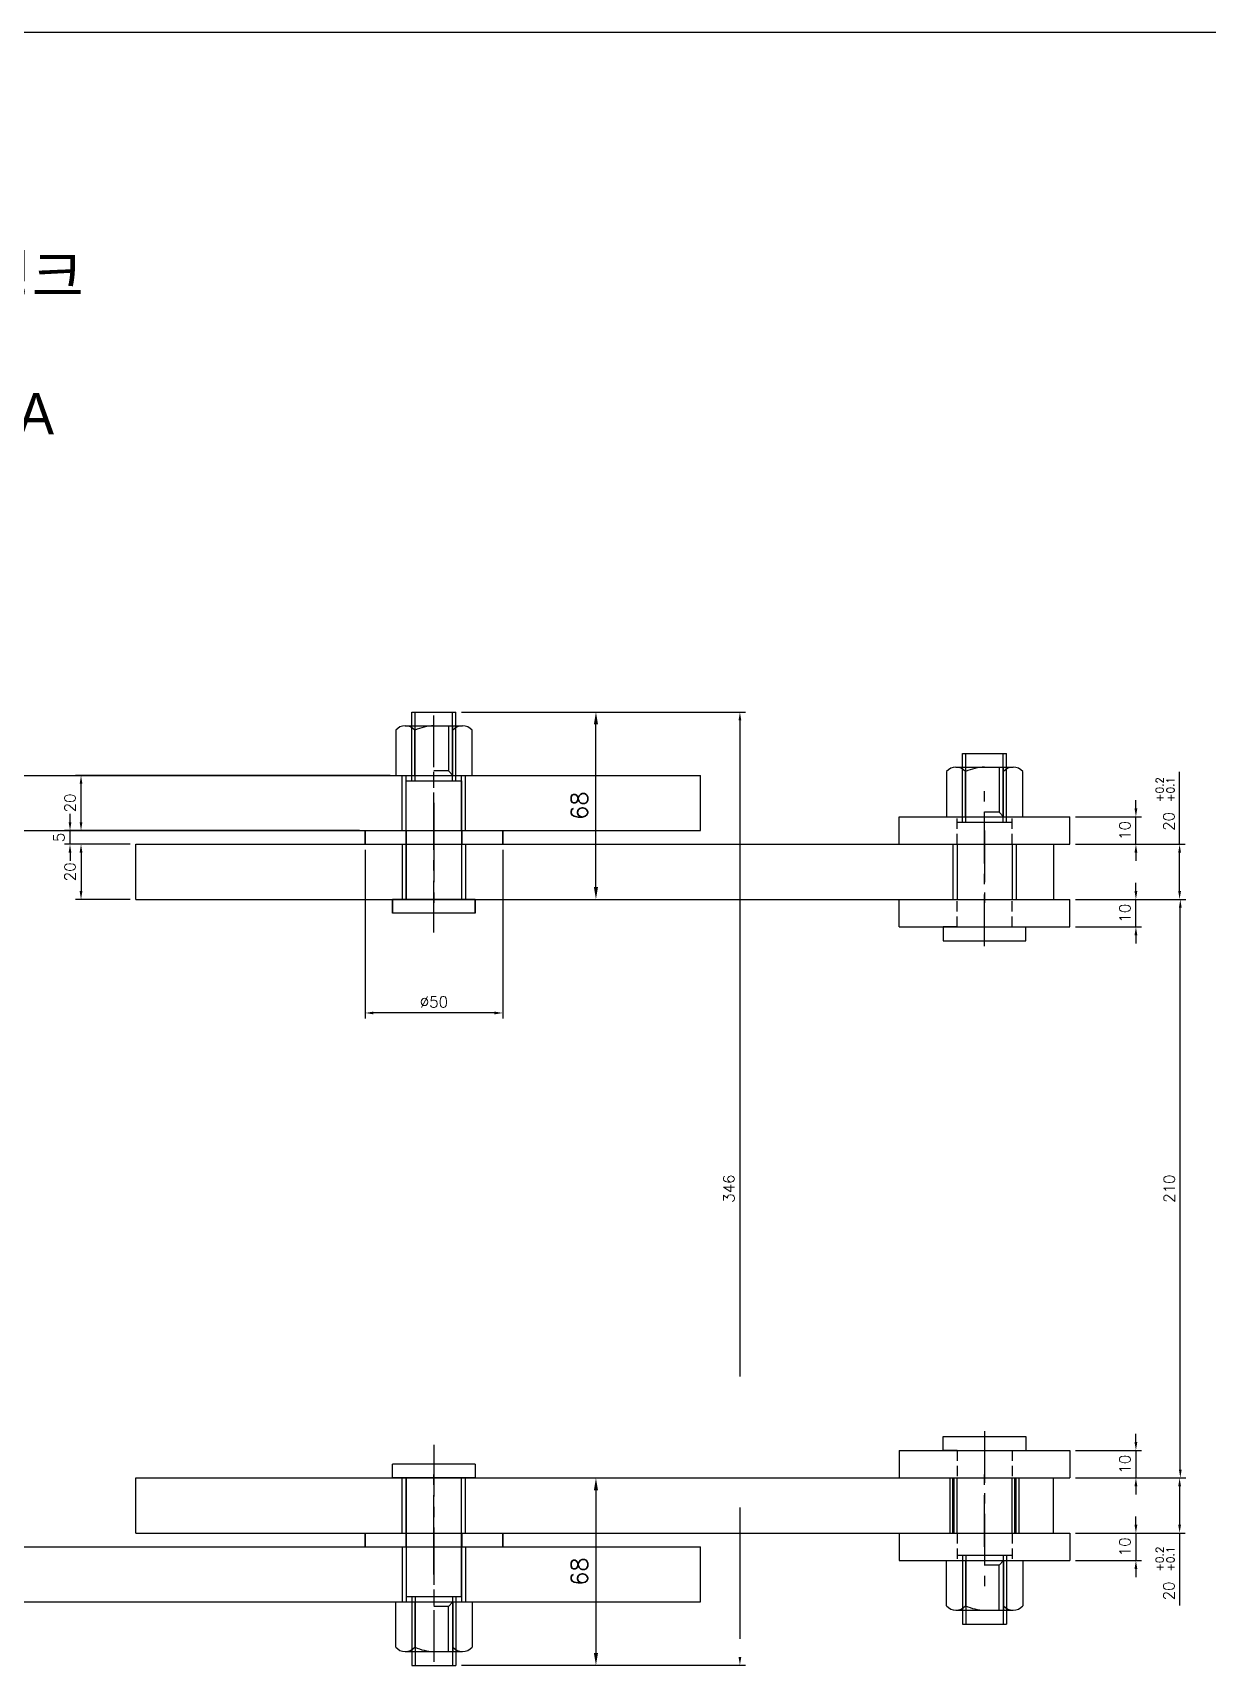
# Model space of a CAD drawing. Extents: x -2917 to 6643, y 8514 to 10799.
# Drawn here: x -1947 to -1520, y 8956 to 9549 of the extents above; entities that cross this region are included whole.
import ezdxf

# ---------------------------------------------------------------- set-up
doc = ezdxf.new("R2010")
doc.units = 0
doc.header["$LTSCALE"] = 15
doc.header["$MEASUREMENT"] = 0
for name, pattern in [('CENTER', [2, 1.25, -0.25, 0.25, -0.25]), ('HIDDEN', [0.375, 0.25, -0.125]), ('PHANTOM2', [31.75, 15.875, -3.175, 3.175, -3.175, 3.175, -3.175])]:
    doc.linetypes.add(name, pattern=pattern)
for name, color, linetype in [('1', 1, 'CENTER'), ('2', 2, 'HIDDEN'), ('3', 3, 'Continuous'), ('4', 4, 'Continuous'), ('DXF1', 7, 'Continuous')]:
    doc.layers.add(name, color=color, linetype=linetype)
doc.styles.get("Standard").update_dxf_attribs({"font": 'txt.shx'})
doc.dimstyles.new('ISO-25', dxfattribs={"dimtxt": 2.5, "dimasz": 2.5, "dimexe": 1.25, "dimexo": 0.625, "dimtad": 1, "dimtoh": 1, "dimdsep": 46, "dimtxsty": 'Standard', "dimcen": 2.5, "dimclrt": 6, "dimadec": 0, "dimazin": 0, "dimtfac": 1, "dimtmove": 0, "dimatfit": 3, "dimfxl": 1, "dimarcsym": 0})

# ---------------------------------------------------------------- blocks, each defined once
blk = doc.blocks.new('*U825')
at = {"layer": '1', "color": 0, "transparency": 16777216}
blk.add_line((0, 15), (0, -15), dxfattribs=at)
blk = doc.blocks.new('*U826')
at = {"layer": '1', "color": 0, "transparency": 16777216}
blk.add_line((0, 15), (0, -15), dxfattribs=at)
blk = doc.blocks.new('*U828')
at = {"layer": '1', "color": 0, "transparency": 16777216}
blk.add_line((0, -15), (0, 15), dxfattribs=at)
blk = doc.blocks.new('*U823')
at = {"layer": '1', "color": 0, "transparency": 16777216}
blk.add_line((0, 15), (0, -15), dxfattribs=at)
blk = doc.blocks.new('*D838')
at = {"layer": '4', "color": 4, "linetype": 'PHANTOM2', "lineweight": -2, "transparency": 16777216}
for p, q in [((-1789.8, 9302.05), (-1738.95, 9302.05)), ((-1741.95, 9238.55), (-1741.95, 9297.55)), ((-1782.8, 9234.05), (-1738.95, 9234.05))]:
    blk.add_line(p, q, dxfattribs=at)
at = {"layer": '4', "color": 4, "linetype": 'PHANTOM2', "transparency": 16777216}
for points in [[(-1742.7, 9297.55), (-1741.2, 9297.55), (-1741.95, 9302.05)], [(-1742.7, 9238.55), (-1741.2, 9238.55), (-1741.95, 9234.05)]]:
    blk.add_solid(points, dxfattribs=at)
at = {"layer": 'Defpoints', "color": 0, "linetype": 'PHANTOM2', "transparency": 16777216}
for p in [(-1792.8, 9302.05), (-1741.95, 9302.05), (-1785.8, 9234.05)]:
    blk.add_point(p, dxfattribs=at)
at = {"layer": '4', "color": 7, "linetype": 'PHANTOM2', "transparency": 16777216, "insert": (-1747.95, 9268.05), "char_height": 6, "attachment_point": 5, "rotation": 90}
blk.add_mtext('68', dxfattribs=at)
blk = doc.blocks.new('*U821')
at = {"layer": '1', "color": 0, "transparency": 16777216}
blk.add_line((0, -15), (0, 15), dxfattribs=at)
blk = doc.blocks.new('*U822')
at = {"layer": '1', "color": 0, "transparency": 16777216}
blk.add_line((0, 15), (0, -15), dxfattribs=at)
blk = doc.blocks.new('*U820')
at = {"layer": '1', "color": 0, "transparency": 16777216}
blk.add_line((0, -15), (0, 15), dxfattribs=at)
blk = doc.blocks.new('*D839')
at = {"layer": '4', "color": 4, "linetype": 'PHANTOM2', "lineweight": -2, "transparency": 16777216}
for p, q in [((-1782.8, 9024.05), (-1738.95, 9024.05)), ((-1741.95, 9019.55), (-1741.95, 8960.55)), ((-1789.8, 8956.05), (-1738.95, 8956.05))]:
    blk.add_line(p, q, dxfattribs=at)
at = {"layer": '4', "color": 4, "linetype": 'PHANTOM2', "transparency": 16777216}
for points in [[(-1742.7, 9019.55), (-1741.2, 9019.55), (-1741.95, 9024.05)], [(-1742.7, 8960.55), (-1741.2, 8960.55), (-1741.95, 8956.05)]]:
    blk.add_solid(points, dxfattribs=at)
at = {"layer": 'Defpoints', "color": 0, "linetype": 'PHANTOM2', "transparency": 16777216}
for p in [(-1785.8, 9024.05), (-1792.8, 8956.05), (-1741.95, 8956.05)]:
    blk.add_point(p, dxfattribs=at)
at = {"layer": '4', "color": 7, "linetype": 'PHANTOM2', "transparency": 16777216, "insert": (-1747.95, 8990.05), "char_height": 6, "attachment_point": 5, "rotation": 90}
blk.add_mtext('68', dxfattribs=at)
blk = doc.blocks.new('*D840')
at = {"layer": '4', "color": 4, "linetype": 'PHANTOM2', "lineweight": -2, "transparency": 16777216}
for p, q in [((-1790.8, 9302.05), (-1687.66, 9302.05)), ((-1689.66, 9299.05), (-1689.66, 8959.05)), ((-1790.8, 8956.05), (-1687.66, 8956.05))]:
    blk.add_line(p, q, dxfattribs=at)
at = {"layer": '4', "color": 4, "linetype": 'PHANTOM2', "transparency": 16777216}
for points in [[(-1690.16, 9299.05), (-1689.16, 9299.05), (-1689.66, 9302.05)], [(-1690.16, 8959.05), (-1689.16, 8959.05), (-1689.66, 8956.05)]]:
    blk.add_solid(points, dxfattribs=at)
at = {"layer": 'Defpoints', "color": 0, "linetype": 'PHANTOM2', "transparency": 16777216}
for p in [(-1792.8, 9302.05), (-1792.8, 8956.05), (-1689.66, 8956.05)]:
    blk.add_point(p, dxfattribs=at)
at = {"layer": '4', "color": 7, "linetype": 'PHANTOM2', "transparency": 16777216, "insert": (-1693.66, 9129.05), "char_height": 4, "attachment_point": 5, "rotation": 90}
blk.add_mtext('346', dxfattribs=at)
blk = doc.blocks.new('*U817')
at = {"layer": '1', "color": 0, "transparency": 16777216}
blk.add_line((0, 15), (0, -15), dxfattribs=at)
blk = doc.blocks.new('*U819')
at = {"layer": '1', "color": 0, "transparency": 16777216}
blk.add_line((0, -15), (0, 15), dxfattribs=at)
blk = doc.blocks.new('*U818')
at = {"layer": '1', "color": 0, "transparency": 16777216}
blk.add_line((0, -15), (0, 15), dxfattribs=at)
blk = doc.blocks.new('*D837')
at = {"layer": '4', "color": 4, "linetype": 'PHANTOM2', "lineweight": -2, "transparency": 16777216}
for p, q in [((-1529.98, 9254.05), (-1529.98, 9280.31)), ((-1567.8, 9254.05), (-1527.98, 9254.05)), ((-1529.98, 9237.05), (-1529.98, 9251.05)), ((-1567.8, 9234.05), (-1527.98, 9234.05))]:
    blk.add_line(p, q, dxfattribs=at)
at = {"layer": '4', "color": 4, "linetype": 'PHANTOM2', "transparency": 16777216}
for points in [[(-1530.48, 9251.05), (-1529.48, 9251.05), (-1529.98, 9254.05)], [(-1530.48, 9237.05), (-1529.48, 9237.05), (-1529.98, 9234.05)]]:
    blk.add_solid(points, dxfattribs=at)
at = {"layer": 'Defpoints', "color": 0, "linetype": 'PHANTOM2', "transparency": 16777216}
for p in [(-1569.8, 9254.05), (-1529.98, 9254.05), (-1569.8, 9234.05)]:
    blk.add_point(p, dxfattribs=at)
at = {"layer": '4', "color": 7, "linetype": 'PHANTOM2', "transparency": 16777216, "insert": (-1535.25, 9268.68), "char_height": 4, "attachment_point": 5, "rotation": 90}
blk.add_mtext('20 {\\H0.7x;\\S+0.2^ +0.1;}', dxfattribs=at)
blk = doc.blocks.new('*D833')
at = {"layer": '4', "color": 4, "linetype": 'PHANTOM2', "lineweight": -2, "transparency": 16777216}
for p, q in [((-1545.85, 9237.05), (-1545.85, 9240.05)), ((-1567.8, 9234.05), (-1543.85, 9234.05)), ((-1545.85, 9224.05), (-1545.85, 9234.05)), ((-1567.8, 9224.05), (-1543.85, 9224.05)), ((-1545.85, 9221.05), (-1545.85, 9218.05))]:
    blk.add_line(p, q, dxfattribs=at)
at = {"layer": '4', "color": 4, "linetype": 'PHANTOM2', "transparency": 16777216}
for points in [[(-1546.35, 9237.05), (-1545.35, 9237.05), (-1545.85, 9234.05)], [(-1546.35, 9221.05), (-1545.35, 9221.05), (-1545.85, 9224.05)]]:
    blk.add_solid(points, dxfattribs=at)
at = {"layer": 'Defpoints', "color": 0, "linetype": 'PHANTOM2', "transparency": 16777216}
for p in [(-1569.8, 9234.05), (-1545.85, 9234.05), (-1569.8, 9224.05)]:
    blk.add_point(p, dxfattribs=at)
at = {"layer": '4', "color": 7, "linetype": 'PHANTOM2', "transparency": 16777216, "insert": (-1549.85, 9229.05), "char_height": 4, "attachment_point": 5, "rotation": 90}
blk.add_mtext('10', dxfattribs=at)
blk = doc.blocks.new('*D834')
at = {"layer": '4', "color": 4, "linetype": 'PHANTOM2', "lineweight": -2, "transparency": 16777216}
for p, q in [((-1545.85, 9267.05), (-1545.85, 9270.05)), ((-1567.8, 9264.05), (-1543.85, 9264.05)), ((-1545.85, 9254.05), (-1545.85, 9264.05)), ((-1567.8, 9254.05), (-1543.85, 9254.05)), ((-1545.85, 9251.05), (-1545.85, 9248.05))]:
    blk.add_line(p, q, dxfattribs=at)
at = {"layer": '4', "color": 4, "linetype": 'PHANTOM2', "transparency": 16777216}
for points in [[(-1546.35, 9267.05), (-1545.35, 9267.05), (-1545.85, 9264.05)], [(-1546.35, 9251.05), (-1545.35, 9251.05), (-1545.85, 9254.05)]]:
    blk.add_solid(points, dxfattribs=at)
at = {"layer": 'Defpoints', "color": 0, "linetype": 'PHANTOM2', "transparency": 16777216}
for p in [(-1569.8, 9264.05), (-1545.85, 9264.05), (-1569.8, 9254.05)]:
    blk.add_point(p, dxfattribs=at)
at = {"layer": '4', "color": 7, "linetype": 'PHANTOM2', "transparency": 16777216, "insert": (-1549.85, 9259.05), "char_height": 4, "attachment_point": 5, "rotation": 90}
blk.add_mtext('10', dxfattribs=at)
blk = doc.blocks.new('*D835')
at = {"layer": '4', "color": 4, "linetype": 'PHANTOM2', "lineweight": -2, "transparency": 16777216}
for p, q in [((-1567.8, 9234.05), (-1527.73, 9234.05)), ((-1529.73, 9027.05), (-1529.73, 9231.05)), ((-1567.8, 9024.05), (-1527.73, 9024.05))]:
    blk.add_line(p, q, dxfattribs=at)
at = {"layer": '4', "color": 4, "linetype": 'PHANTOM2', "transparency": 16777216}
for points in [[(-1530.23, 9231.05), (-1529.23, 9231.05), (-1529.73, 9234.05)], [(-1530.23, 9027.05), (-1529.23, 9027.05), (-1529.73, 9024.05)]]:
    blk.add_solid(points, dxfattribs=at)
at = {"layer": 'Defpoints', "color": 0, "linetype": 'PHANTOM2', "transparency": 16777216}
for p in [(-1569.8, 9234.05), (-1529.73, 9234.05), (-1569.8, 9024.05)]:
    blk.add_point(p, dxfattribs=at)
at = {"layer": '4', "color": 7, "linetype": 'PHANTOM2', "transparency": 16777216, "insert": (-1533.73, 9129.05), "char_height": 4, "attachment_point": 5, "rotation": 90}
blk.add_mtext('210', dxfattribs=at)
blk = doc.blocks.new('*D836')
at = {"layer": '4', "color": 4, "linetype": 'PHANTOM2', "lineweight": -2, "transparency": 16777216}
for p, q in [((-1545.85, 9037.05), (-1545.85, 9040.05)), ((-1567.8, 9034.05), (-1543.85, 9034.05)), ((-1545.85, 9034.05), (-1545.85, 9024.05)), ((-1567.8, 9024.05), (-1543.85, 9024.05)), ((-1545.85, 9021.05), (-1545.85, 9018.05))]:
    blk.add_line(p, q, dxfattribs=at)
at = {"layer": '4', "color": 4, "linetype": 'PHANTOM2', "transparency": 16777216}
for points in [[(-1546.35, 9037.05), (-1545.35, 9037.05), (-1545.85, 9034.05)], [(-1546.35, 9021.05), (-1545.35, 9021.05), (-1545.85, 9024.05)]]:
    blk.add_solid(points, dxfattribs=at)
at = {"layer": 'Defpoints', "color": 0, "linetype": 'PHANTOM2', "transparency": 16777216}
for p in [(-1569.8, 9034.05), (-1569.8, 9024.05), (-1545.85, 9024.05)]:
    blk.add_point(p, dxfattribs=at)
at = {"layer": '4', "color": 7, "linetype": 'PHANTOM2', "transparency": 16777216, "insert": (-1549.85, 9029.05), "char_height": 4, "attachment_point": 5, "rotation": 90}
blk.add_mtext('10', dxfattribs=at)
blk = doc.blocks.new('*D831')
at = {"layer": '4', "color": 4, "linetype": 'PHANTOM2', "lineweight": -2, "transparency": 16777216}
for p, q in [((-1567.8, 9024.05), (-1527.98, 9024.05)), ((-1529.98, 9021.05), (-1529.98, 9007.05)), ((-1567.8, 9004.05), (-1527.98, 9004.05)), ((-1529.98, 9004.05), (-1529.98, 8977.78))]:
    blk.add_line(p, q, dxfattribs=at)
at = {"layer": '4', "color": 4, "linetype": 'PHANTOM2', "transparency": 16777216}
for points in [[(-1530.48, 9021.05), (-1529.48, 9021.05), (-1529.98, 9024.05)], [(-1530.48, 9007.05), (-1529.48, 9007.05), (-1529.98, 9004.05)]]:
    blk.add_solid(points, dxfattribs=at)
at = {"layer": 'Defpoints', "color": 0, "linetype": 'PHANTOM2', "transparency": 16777216}
for p in [(-1569.8, 9024.05), (-1569.8, 9004.05), (-1529.98, 9004.05)]:
    blk.add_point(p, dxfattribs=at)
at = {"layer": '4', "color": 7, "linetype": 'PHANTOM2', "transparency": 16777216, "insert": (-1535.25, 8989.41), "char_height": 4, "attachment_point": 5, "rotation": 90}
blk.add_mtext('20 {\\H0.7x;\\S+0.2^ +0.1;}', dxfattribs=at)
blk = doc.blocks.new('*D832')
at = {"layer": '4', "color": 4, "linetype": 'PHANTOM2', "lineweight": -2, "transparency": 16777216}
for p, q in [((-1545.85, 9007.05), (-1545.85, 9010.05)), ((-1567.8, 9004.05), (-1543.85, 9004.05)), ((-1545.85, 9004.05), (-1545.85, 8994.05)), ((-1567.8, 8994.05), (-1543.85, 8994.05)), ((-1545.85, 8991.05), (-1545.85, 8988.05))]:
    blk.add_line(p, q, dxfattribs=at)
at = {"layer": '4', "color": 4, "linetype": 'PHANTOM2', "transparency": 16777216}
for points in [[(-1546.35, 9007.05), (-1545.35, 9007.05), (-1545.85, 9004.05)], [(-1546.35, 8991.05), (-1545.35, 8991.05), (-1545.85, 8994.05)]]:
    blk.add_solid(points, dxfattribs=at)
at = {"layer": 'Defpoints', "color": 0, "linetype": 'PHANTOM2', "transparency": 16777216}
for p in [(-1569.8, 9004.05), (-1569.8, 8994.05), (-1545.85, 8994.05)]:
    blk.add_point(p, dxfattribs=at)
at = {"layer": '4', "color": 7, "linetype": 'PHANTOM2', "transparency": 16777216, "insert": (-1549.85, 8999.05), "char_height": 4, "attachment_point": 5, "rotation": 90}
blk.add_mtext('10', dxfattribs=at)
blk = doc.blocks.new('*D842')
at = {"layer": '4', "color": 4, "linetype": 'PHANTOM2', "lineweight": -2, "transparency": 16777216}
for p, q in [((-1825.8, 9252.05), (-1825.8, 9190.82)), ((-1775.8, 9252.05), (-1775.8, 9190.82)), ((-1778.8, 9192.82), (-1822.8, 9192.82))]:
    blk.add_line(p, q, dxfattribs=at)
at = {"layer": '4', "color": 4, "linetype": 'PHANTOM2', "transparency": 16777216}
for points in [[(-1822.8, 9193.32), (-1822.8, 9192.32), (-1825.8, 9192.82)], [(-1778.8, 9193.32), (-1778.8, 9192.32), (-1775.8, 9192.82)]]:
    blk.add_solid(points, dxfattribs=at)
at = {"layer": 'Defpoints', "color": 0, "linetype": 'PHANTOM2', "transparency": 16777216}
for p in [(-1825.8, 9254.05), (-1775.8, 9254.05), (-1825.8, 9192.82)]:
    blk.add_point(p, dxfattribs=at)
at = {"layer": '4', "color": 7, "linetype": 'PHANTOM2', "transparency": 16777216, "insert": (-1800.8, 9196.82), "char_height": 4, "attachment_point": 5}
blk.add_mtext('%%C50', dxfattribs=at)
blk = doc.blocks.new('*D843')
at = {"layer": '4', "color": 4, "linetype": 'PHANTOM2', "lineweight": -2, "transparency": 16777216}
for p, q in [((-1911.09, 9254.05), (-1930.94, 9254.05)), ((-1928.94, 9251.05), (-1928.94, 9237.05)), ((-1911.09, 9234.05), (-1930.94, 9234.05))]:
    blk.add_line(p, q, dxfattribs=at)
at = {"layer": '4', "color": 4, "linetype": 'PHANTOM2', "transparency": 16777216}
for points in [[(-1929.44, 9251.05), (-1928.44, 9251.05), (-1928.94, 9254.05)], [(-1929.44, 9237.05), (-1928.44, 9237.05), (-1928.94, 9234.05)]]:
    blk.add_solid(points, dxfattribs=at)
at = {"layer": 'Defpoints', "color": 0, "linetype": 'PHANTOM2', "transparency": 16777216}
for p in [(-1909.09, 9254.05), (-1928.94, 9234.05), (-1909.09, 9234.05)]:
    blk.add_point(p, dxfattribs=at)
at = {"layer": '4', "color": 7, "linetype": 'PHANTOM2', "transparency": 16777216, "insert": (-1932.94, 9244.05), "char_height": 4, "attachment_point": 5, "rotation": 90}
blk.add_mtext('20', dxfattribs=at)
blk = doc.blocks.new('*D844')
at = {"layer": '4', "color": 4, "linetype": 'PHANTOM2', "lineweight": -2, "transparency": 16777216}
for p, q in [((-1932.94, 9262.05), (-1932.94, 9265.05)), ((-1827.8, 9259.05), (-1934.94, 9259.05)), ((-1932.94, 9254.05), (-1932.94, 9259.05)), ((-1911.09, 9254.05), (-1934.94, 9254.05)), ((-1932.94, 9251.05), (-1932.94, 9248.05))]:
    blk.add_line(p, q, dxfattribs=at)
at = {"layer": '4', "color": 4, "linetype": 'PHANTOM2', "transparency": 16777216}
for points in [[(-1933.44, 9262.05), (-1932.44, 9262.05), (-1932.94, 9259.05)], [(-1933.44, 9251.05), (-1932.44, 9251.05), (-1932.94, 9254.05)]]:
    blk.add_solid(points, dxfattribs=at)
at = {"layer": 'Defpoints', "color": 0, "linetype": 'PHANTOM2', "transparency": 16777216}
for p in [(-1932.94, 9259.05), (-1825.8, 9259.05), (-1909.09, 9254.05)]:
    blk.add_point(p, dxfattribs=at)
at = {"layer": '4', "color": 7, "linetype": 'PHANTOM2', "transparency": 16777216, "insert": (-1936.94, 9256.55), "char_height": 4, "attachment_point": 5, "rotation": 90}
blk.add_mtext('5', dxfattribs=at)
blk = doc.blocks.new('*D845')
at = {"layer": '4', "color": 4, "linetype": 'PHANTOM2', "lineweight": -2, "transparency": 16777216}
for p, q in [((-1816.65, 9279.05), (-1930.94, 9279.05)), ((-1928.94, 9262.05), (-1928.94, 9276.05)), ((-1827.8, 9259.05), (-1930.94, 9259.05))]:
    blk.add_line(p, q, dxfattribs=at)
at = {"layer": '4', "color": 4, "linetype": 'PHANTOM2', "transparency": 16777216}
for points in [[(-1929.44, 9276.05), (-1928.44, 9276.05), (-1928.94, 9279.05)], [(-1929.44, 9262.05), (-1928.44, 9262.05), (-1928.94, 9259.05)]]:
    blk.add_solid(points, dxfattribs=at)
at = {"layer": 'Defpoints', "color": 0, "linetype": 'PHANTOM2', "transparency": 16777216}
for p in [(-1928.94, 9279.05), (-1814.65, 9279.05), (-1825.8, 9259.05)]:
    blk.add_point(p, dxfattribs=at)
at = {"layer": '4', "color": 7, "linetype": 'PHANTOM2', "transparency": 16777216, "insert": (-1932.94, 9269.05), "char_height": 4, "attachment_point": 5, "rotation": 90}
blk.add_mtext('20', dxfattribs=at)

msp = doc.modelspace()

# ---------------------------------------------------------------- linework, layer by layer
at = {"color": 6}
msp.add_line((-1385.398, 9548.619), (-2828.818, 9548.619), dxfattribs=at)
for p, q in [((-1814.654, 9295.42), (-1814.654, 9279.045)), ((-1811.191, 9297.045), (-1790.416, 9297.045)), ((-1807.729, 9279.045), (-1807.729, 9295.42)), ((-1795.504, 9297.045), (-1795.504, 9280.67)), ((-1786.954, 9279.045), (-1786.954, 9295.42)), ((-1795.504, 9280.67), (-1800.804, 9280.67)), ((-1793.879, 9279.045), (-1795.504, 9280.67)), ((-1614.654, 9280.42), (-1614.654, 9264.045)), ((-1611.191, 9282.045), (-1590.416, 9282.045)), ((-1607.729, 9264.045), (-1607.729, 9280.42)), ((-1595.504, 9282.045), (-1595.504, 9265.67)), ((-1586.954, 9264.045), (-1586.954, 9280.42)), ((-1814.654, 9279.045), (-1786.954, 9279.045)), ((-1614.654, 9264.045), (-1586.954, 9264.045)), ((-1595.504, 9265.67), (-1600.804, 9265.67)), ((-1593.879, 9264.045), (-1595.504, 9265.67)), ((-1614.654, 8994.045), (-1586.954, 8994.045)), ((-1614.654, 8977.67), (-1614.654, 8994.045)), ((-1607.729, 8994.045), (-1607.729, 8977.67)), ((-1595.504, 8992.42), (-1600.804, 8992.42)), ((-1593.879, 8994.045), (-1595.504, 8992.42)), ((-1595.504, 8976.045), (-1595.504, 8992.42)), ((-1586.954, 8994.045), (-1586.954, 8977.67)), ((-1814.654, 8979.045), (-1786.954, 8979.045)), ((-1814.654, 8962.67), (-1814.654, 8979.045)), ((-1807.729, 8979.045), (-1807.729, 8962.67)), ((-1793.879, 8979.045), (-1795.504, 8977.42)), ((-1786.954, 8979.045), (-1786.954, 8962.67)), ((-1795.504, 8977.42), (-1800.804, 8977.42)), ((-1795.504, 8961.045), (-1795.504, 8977.42)), ((-1611.191, 8976.045), (-1590.416, 8976.045)), ((-1811.191, 8961.045), (-1790.416, 8961.045))]:
    msp.add_line(p, q)
for centre, radius, start, end in [((-1811.191, 9292.544), 4.501, 39.717347, 140.282653), ((-1800.396, 9279.742), 17.308, 91.347829, 115.064027), ((-1790.416, 9292.544), 4.501, 39.717347, 140.282653), ((-1611.191, 9277.544), 4.501, 39.717347, 140.282653), ((-1600.396, 9264.742), 17.308, 91.347829, 115.064027), ((-1590.416, 9277.544), 4.501, 39.717347, 140.282653), ((-1611.191, 8980.547), 4.501, 219.717347, 320.282653), ((-1600.396, 8993.348), 17.308, 244.935973, 268.652171), ((-1590.416, 8980.547), 4.501, 219.717347, 320.282653), ((-1811.191, 8965.547), 4.501, 219.717347, 320.282653), ((-1800.396, 8978.348), 17.308, 244.935973, 268.652171), ((-1790.416, 8965.547), 4.501, 219.717347, 320.282653)]:
    msp.add_arc(centre, radius, start, end)
at = {"layer": '1'}
for p, q in [((-1800.804, 9222.045), (-1800.804, 9301.154)), ((-1600.804, 9217.045), (-1600.804, 9276.107)), ((-1600.804, 9041.045), (-1600.804, 8981.984)), ((-1800.804, 9036.045), (-1800.804, 8956.936))]:
    msp.add_line(p, q, dxfattribs=at)
at = {"layer": '2'}
for p, q in [((-1610.804, 9254.045), (-1610.804, 9264.045)), ((-1590.804, 9254.045), (-1590.804, 9264.045)), ((-1610.804, 9224.045), (-1610.804, 9234.045)), ((-1590.804, 9224.045), (-1590.804, 9234.045)), ((-1610.804, 9034.045), (-1610.804, 9024.045)), ((-1590.804, 9034.045), (-1590.804, 9024.045)), ((-1610.804, 9004.045), (-1610.804, 8994.045)), ((-1590.804, 9004.045), (-1590.804, 8994.045))]:
    msp.add_line(p, q, dxfattribs=at)
at = {"layer": '3'}
for p, q in [((-1808.804, 9277.045), (-1808.804, 9302.045)), ((-1808.804, 9302.045), (-1792.804, 9302.045)), ((-1807.604, 9277.045), (-1807.604, 9302.045)), ((-1794.004, 9277.045), (-1794.004, 9302.045)), ((-1792.804, 9277.045), (-1792.804, 9302.045)), ((-1793.879, 9279.045), (-1793.879, 9297.045)), ((-1608.804, 9262.045), (-1608.804, 9287.045)), ((-1608.804, 9287.045), (-1592.804, 9287.045)), ((-1607.604, 9262.045), (-1607.604, 9287.045)), ((-1594.004, 9262.045), (-1594.004, 9287.045)), ((-1592.804, 9262.045), (-1592.804, 9287.045)), ((-1593.879, 9264.045), (-1593.879, 9282.045)), ((-2025.804, 9279.045), (-1703.918, 9279.045)), ((-1812.304, 9259.045), (-1812.304, 9279.045)), ((-1810.804, 9234.045), (-1810.804, 9277.045)), ((-1810.804, 9277.045), (-1790.804, 9277.045)), ((-1790.804, 9277.045), (-1790.804, 9234.045)), ((-1789.304, 9259.045), (-1789.304, 9279.045)), ((-1631.804, 9254.045), (-1631.804, 9264.045)), ((-1631.804, 9264.045), (-1569.804, 9264.045)), ((-1610.804, 9262.045), (-1590.804, 9262.045)), ((-1569.804, 9254.045), (-1569.804, 9264.045)), ((-2025.804, 9259.045), (-1703.918, 9259.045)), ((-1909.09, 9254.045), (-1575.804, 9254.045)), ((-1812.304, 9254.045), (-1812.304, 9234.045)), ((-1789.304, 9254.045), (-1789.304, 9234.045)), ((-1631.804, 9254.045), (-1569.804, 9254.045)), ((-1612.304, 9254.045), (-1612.304, 9234.045)), ((-1612.304, 9254.045), (-1612.304, 9234.045)), ((-1589.304, 9254.045), (-1589.304, 9234.045)), ((-1589.304, 9254.045), (-1589.304, 9234.045)), ((-1575.804, 9254.045), (-1575.804, 9234.045)), ((-1575.804, 9254.045), (-1575.804, 9234.045)), ((-1909.09, 9234.045), (-1575.804, 9234.045)), ((-1790.804, 9234.045), (-1815.804, 9234.045)), ((-1815.804, 9234.045), (-1815.804, 9229.045)), ((-1815.804, 9229.045), (-1815.804, 9234.045)), ((-1785.804, 9234.045), (-1790.804, 9234.045)), ((-1785.804, 9229.045), (-1785.804, 9234.045)), ((-1785.804, 9234.045), (-1785.804, 9229.045)), ((-1631.804, 9224.045), (-1631.804, 9234.045)), ((-1631.804, 9234.045), (-1569.804, 9234.045)), ((-1631.804, 9224.045), (-1631.804, 9234.045)), ((-1569.804, 9224.045), (-1569.804, 9234.045)), ((-1785.804, 9229.045), (-1815.804, 9229.045)), ((-1631.804, 9224.045), (-1569.804, 9224.045)), ((-1610.804, 9224.045), (-1615.804, 9224.045)), ((-1615.804, 9224.045), (-1615.804, 9219.045)), ((-1585.804, 9219.045), (-1585.804, 9224.045)), ((-1615.804, 9219.045), (-1585.804, 9219.045)), ((-1615.804, 9034.045), (-1615.804, 9039.045)), ((-1615.804, 9039.045), (-1585.804, 9039.045)), ((-1585.804, 9039.045), (-1585.804, 9034.045)), ((-1631.804, 9034.045), (-1631.804, 9024.045)), ((-1631.804, 9034.045), (-1569.804, 9034.045)), ((-1631.804, 9034.045), (-1631.804, 9024.045)), ((-1610.804, 9034.045), (-1615.804, 9034.045)), ((-1569.804, 9034.045), (-1569.804, 9024.045)), ((-1815.804, 9024.045), (-1815.804, 9029.045)), ((-1785.804, 9029.045), (-1815.804, 9029.045)), ((-1815.804, 9024.045), (-1815.804, 9029.045)), ((-1785.804, 9029.045), (-1785.804, 9024.045)), ((-1785.804, 9029.045), (-1785.804, 9024.045)), ((-1909.09, 9024.045), (-1575.804, 9024.045)), ((-1790.804, 9024.045), (-1815.804, 9024.045)), ((-1812.304, 9004.045), (-1812.304, 9024.045)), ((-1810.804, 9024.045), (-1810.804, 8981.045)), ((-1790.804, 8981.045), (-1790.804, 9024.045)), ((-1785.804, 9024.045), (-1790.804, 9024.045)), ((-1789.304, 9004.045), (-1789.304, 9024.045)), ((-1631.804, 9024.045), (-1569.804, 9024.045)), ((-1613.304, 9004.045), (-1613.304, 9024.045)), ((-1612.304, 9004.045), (-1612.304, 9024.045)), ((-1612.304, 9004.045), (-1612.304, 9024.045)), ((-1589.304, 9004.045), (-1589.304, 9024.045)), ((-1589.304, 9004.045), (-1589.304, 9024.045)), ((-1588.304, 9004.045), (-1588.304, 9024.045)), ((-1575.804, 9004.045), (-1575.804, 9024.045)), ((-1575.804, 9004.045), (-1575.804, 9024.045)), ((-1575.804, 9004.045), (-1575.804, 9024.045)), ((-1909.09, 9004.045), (-1575.804, 9004.045)), ((-1631.804, 9004.045), (-1631.804, 8994.045)), ((-1631.804, 9004.045), (-1569.804, 9004.045)), ((-1569.804, 9004.045), (-1569.804, 8994.045)), ((-2025.804, 8999.045), (-1703.918, 8999.045)), ((-1812.304, 8999.045), (-1812.304, 8979.045)), ((-1789.304, 8999.045), (-1789.304, 8979.045)), ((-1610.804, 8996.045), (-1590.804, 8996.045)), ((-1608.804, 8996.045), (-1608.804, 8971.045)), ((-1607.604, 8996.045), (-1607.604, 8971.045)), ((-1594.004, 8996.045), (-1594.004, 8971.045)), ((-1592.804, 8996.045), (-1592.804, 8971.045)), ((-1631.804, 8994.045), (-1569.804, 8994.045)), ((-1593.879, 8994.045), (-1593.879, 8976.045)), ((-2025.804, 8979.045), (-1703.918, 8979.045)), ((-1810.804, 8981.045), (-1790.804, 8981.045)), ((-1808.804, 8981.045), (-1808.804, 8956.045)), ((-1807.604, 8981.045), (-1807.604, 8956.045)), ((-1794.004, 8981.045), (-1794.004, 8956.045)), ((-1793.879, 8979.045), (-1793.879, 8961.045)), ((-1792.804, 8981.045), (-1792.804, 8956.045)), ((-1608.804, 8971.045), (-1592.804, 8971.045)), ((-1808.804, 8956.045), (-1792.804, 8956.045))]:
    msp.add_line(p, q, dxfattribs=at)
at = {"layer": '4', "color": 6, "linetype": 'PHANTOM2'}
for p, q in [((-1810.804, 9259.045), (-1810.804, 9279.045)), ((-1790.804, 9259.045), (-1790.804, 9279.045)), ((-1703.918, 9259.045), (-1703.918, 9279.045)), ((-1909.09, 9234.045), (-1909.09, 9254.045)), ((-1810.804, 9254.045), (-1810.804, 9234.045)), ((-1790.804, 9254.045), (-1790.804, 9234.045)), ((-1610.804, 9254.045), (-1610.804, 9234.045)), ((-1610.804, 9254.045), (-1610.804, 9234.045)), ((-1590.804, 9254.045), (-1590.804, 9234.045)), ((-1590.804, 9254.045), (-1590.804, 9234.045)), ((-1909.09, 9004.045), (-1909.09, 9024.045)), ((-1810.804, 9004.045), (-1810.804, 9024.045)), ((-1790.804, 9004.045), (-1790.804, 9024.045)), ((-1611.804, 9004.045), (-1611.804, 9024.045)), ((-1610.804, 9004.045), (-1610.804, 9024.045)), ((-1610.804, 9004.045), (-1610.804, 9024.045)), ((-1590.804, 9004.045), (-1590.804, 9024.045)), ((-1590.804, 9004.045), (-1590.804, 9024.045)), ((-1589.804, 9004.045), (-1589.804, 9024.045)), ((-1810.804, 8999.045), (-1810.804, 8979.045)), ((-1790.804, 8999.045), (-1790.804, 8979.045)), ((-1703.918, 8979.045), (-1703.918, 8999.045))]:
    msp.add_line(p, q, dxfattribs=at)
at = {"layer": 'DXF1', "linetype": 'Continuous'}
for p, q in [((-1825.804, 9254.045), (-1825.804, 9259.045)), ((-1825.804, 9259.045), (-1775.804, 9259.045)), ((-1825.804, 9259.045), (-1825.804, 9254.045)), ((-1825.804, 9259.045), (-1775.804, 9259.045)), ((-1810.904, 9254.045), (-1810.904, 9259.045)), ((-1810.904, 9259.045), (-1810.904, 9254.045)), ((-1790.704, 9254.045), (-1790.704, 9259.045)), ((-1790.704, 9259.045), (-1790.704, 9254.045)), ((-1775.804, 9254.045), (-1775.804, 9259.045)), ((-1775.804, 9259.045), (-1775.804, 9254.045)), ((-1825.804, 9254.045), (-1775.804, 9254.045)), ((-1825.804, 9254.045), (-1775.804, 9254.045)), ((-1825.804, 9004.045), (-1825.804, 8999.045)), ((-1825.804, 9004.045), (-1775.804, 9004.045)), ((-1825.804, 8999.045), (-1825.804, 9004.045)), ((-1825.804, 9004.045), (-1775.804, 9004.045)), ((-1810.904, 9004.045), (-1810.904, 8999.045)), ((-1810.904, 8999.045), (-1810.904, 9004.045)), ((-1790.704, 9004.045), (-1790.704, 8999.045)), ((-1790.704, 8999.045), (-1790.704, 9004.045)), ((-1775.804, 9004.045), (-1775.804, 8999.045)), ((-1775.804, 8999.045), (-1775.804, 9004.045)), ((-1825.804, 8999.045), (-1775.804, 8999.045)), ((-1825.804, 8999.045), (-1775.804, 8999.045))]:
    msp.add_line(p, q, dxfattribs=at)
at = {"layer": 'DXF1', "color": 3, "linetype": 'CENTER'}
for p, q in [((-1800.804, 9252.648), (-1800.804, 9261.688)), ((-1800.804, 9260.442), (-1800.804, 9251.402)), ((-1800.804, 8997.648), (-1800.804, 9006.688)), ((-1800.804, 9005.442), (-1800.804, 8996.402))]:
    msp.add_line(p, q, dxfattribs=at)

# ---------------------------------------------------------------- block references
at = {"layer": '1'}
for name, p in [('*U828', (-1800.804, 9269.045)), ('*U823', (-1800.804, 9254.045)), ('*U826', (-1800.804, 9244.045)), ('*U825', (-1600.804, 9244.045)), ('*U817', (-1600.804, 9244.045)), ('*U821', (-1800.804, 9014.045)), ('*U819', (-1600.804, 9014.045)), ('*U818', (-1600.804, 9014.045)), ('*U820', (-1800.804, 9004.045)), ('*U822', (-1800.804, 8989.045))]:
    msp.add_blockref(name, p, dxfattribs=at)

# ---------------------------------------------------------------- texts
at = {"insert": (-2076.108, 9467.834), "char_height": 15, "attachment_point": 1}
msp.add_mtext_dynamic_manual_height_columns("{\\fGulim|b0|i0|c129|p50;실린더 취부  링크}\\Pq'ty: 1ea\\P{\\fGulim|b0|i0|c129|p50;BOTTOM : 1EA}", width=5639.40542, gutter_width=75, heights=[0], dxfattribs=at)

# ---------------------------------------------------------------- dimensions: what is measured, and where the dimension line sits
at = {"layer": '4', "color": 6, "linetype": 'PHANTOM2'}
for base, p1, p2, angle, override, picture, middle in [((-1741.95, 9302.045), (-1785.804, 9234.045), (-1792.804, 9302.045), 90, {"dimscale": 1.5, "dimtxt": 4, "dimasz": 3, "dimexe": 2, "dimexo": 2, "dimgap": 2, "dimtoh": 0, "dimcen": 0, "dimclrd": 4, "dimclre": 4, "dimclrt": 7, "dimfxl": 0.5}, '*D838', (-1747.95, 9268.045)), ((-1689.658, 8956.045), (-1792.804, 9302.045), (-1792.804, 8956.045), 90, {"dimtxt": 4, "dimasz": 3, "dimexe": 2, "dimexo": 2, "dimgap": 2, "dimtoh": 0, "dimcen": 0, "dimclrd": 4, "dimclre": 4, "dimclrt": 7, "dimfxl": 0.5}, '*D840', (-1693.658, 9129.045)), ((-1928.944, 9279.045), (-1825.804, 9259.045), (-1814.654, 9279.045), 90, {"dimtxt": 4, "dimasz": 3, "dimexe": 2, "dimexo": 2, "dimgap": 2, "dimtoh": 0, "dimcen": 0, "dimclrd": 4, "dimclre": 4, "dimclrt": 7, "dimfxl": 0.5}, '*D845', (-1932.944, 9269.045)), ((-1545.846, 9264.045), (-1569.804, 9254.045), (-1569.804, 9264.045), 90, {"dimtxt": 4, "dimasz": 3, "dimexe": 2, "dimexo": 2, "dimgap": 2, "dimtoh": 0, "dimcen": 0, "dimclrd": 4, "dimclre": 4, "dimclrt": 7, "dimfxl": 0.5}, '*D834', (-1549.846, 9259.045)), ((-1928.944, 9234.045), (-1909.09, 9254.045), (-1909.09, 9234.045), 90, {"dimtxt": 4, "dimasz": 3, "dimexe": 2, "dimexo": 2, "dimgap": 2, "dimtoh": 0, "dimcen": 0, "dimclrd": 4, "dimclre": 4, "dimclrt": 7, "dimfxl": 0.5}, '*D843', (-1932.944, 9244.045)), ((-1545.846, 9234.045), (-1569.804, 9224.045), (-1569.804, 9234.045), 90, {"dimtxt": 4, "dimasz": 3, "dimexe": 2, "dimexo": 2, "dimgap": 2, "dimtoh": 0, "dimcen": 0, "dimclrd": 4, "dimclre": 4, "dimclrt": 7, "dimfxl": 0.5}, '*D833', (-1549.846, 9229.045)), ((-1529.733, 9234.045), (-1569.804, 9024.045), (-1569.804, 9234.045), 90, {"dimtxt": 4, "dimasz": 3, "dimexe": 2, "dimexo": 2, "dimgap": 2, "dimtoh": 0, "dimcen": 0, "dimclrd": 4, "dimclre": 4, "dimclrt": 7, "dimfxl": 0.5}, '*D835', (-1533.733, 9129.045)), ((-1545.846, 9024.045), (-1569.804, 9034.045), (-1569.804, 9024.045), 90, {"dimtxt": 4, "dimasz": 3, "dimexe": 2, "dimexo": 2, "dimgap": 2, "dimtoh": 0, "dimcen": 0, "dimclrd": 4, "dimclre": 4, "dimclrt": 7, "dimfxl": 0.5}, '*D836', (-1549.846, 9029.045)), ((-1741.95, 8956.045), (-1785.804, 9024.045), (-1792.804, 8956.045), 270, {"dimscale": 1.5, "dimtxt": 4, "dimasz": 3, "dimexe": 2, "dimexo": 2, "dimgap": 2, "dimtoh": 0, "dimcen": 0, "dimclrd": 4, "dimclre": 4, "dimclrt": 7, "dimfxl": 0.5}, '*D839', (-1747.95, 8990.045)), ((-1545.846, 8994.045), (-1569.804, 9004.045), (-1569.804, 8994.045), 270, {"dimtxt": 4, "dimasz": 3, "dimexe": 2, "dimexo": 2, "dimgap": 2, "dimtoh": 0, "dimcen": 0, "dimclrd": 4, "dimclre": 4, "dimclrt": 7, "dimfxl": 0.5}, '*D832', (-1549.846, 8999.045))]:
    dim = msp.add_linear_dim(base=base, p1=p1, p2=p2, angle=angle, dimstyle='ISO-25', override=override, dxfattribs=at)
    dim.commit()
    dim.dimension.update_dxf_attribs({"geometry": picture, "text_midpoint": middle})
for base, p1, p2, angle, picture, middle in [((-1529.983, 9254.045), (-1569.804, 9234.045), (-1569.804, 9254.045), 90, '*D837', (-1535.25, 9268.678)), ((-1529.983, 9004.045), (-1569.804, 9024.045), (-1569.804, 9004.045), 270, '*D831', (-1535.25, 8989.412))]:
    dim = msp.add_linear_dim(base=base, p1=p1, p2=p2, angle=angle, text='20 {\\H0.7x;\\S+0.2~++0.1;}', dimstyle='ISO-25', override={"dimtxt": 4, "dimasz": 3, "dimexe": 2, "dimexo": 2, "dimgap": 2, "dimtoh": 0, "dimcen": 0, "dimclrd": 4, "dimclre": 4, "dimclrt": 7, "dimfxl": 0.5}, dxfattribs=at)
    dim.commit()
    dim.dimension.update_dxf_attribs({"geometry": picture, "text_midpoint": middle})
dim = msp.add_linear_dim(base=(-1932.944, 9259.045), p1=(-1909.09, 9254.045), p2=(-1825.804, 9259.045), angle=90, dimstyle='ISO-25', override={"dimtxt": 4, "dimasz": 3, "dimexe": 2, "dimexo": 2, "dimgap": 2, "dimtoh": 0, "dimcen": 0, "dimclrd": 4, "dimclre": 4, "dimclrt": 7, "dimfxl": 0.5}, dxfattribs=at)
dim.commit()
dim.dimension.update_dxf_attribs({"geometry": '*D844', "text_midpoint": (-1932.944, 9256.545), "dimtype": 160})
dim = msp.add_linear_dim(base=(-1825.804, 9192.82), p1=(-1775.804, 9254.045), p2=(-1825.804, 9254.045), text='%%C<>', dimstyle='ISO-25', override={"dimtxt": 4, "dimasz": 3, "dimexe": 2, "dimexo": 2, "dimgap": 2, "dimtoh": 0, "dimcen": 0, "dimclrd": 4, "dimclre": 4, "dimclrt": 7, "dimfxl": 0.5}, dxfattribs=at)
dim.commit()
dim.dimension.update_dxf_attribs({"geometry": '*D842', "text_midpoint": (-1800.804, 9196.82)})

doc.saveas('drawing.dxf')
